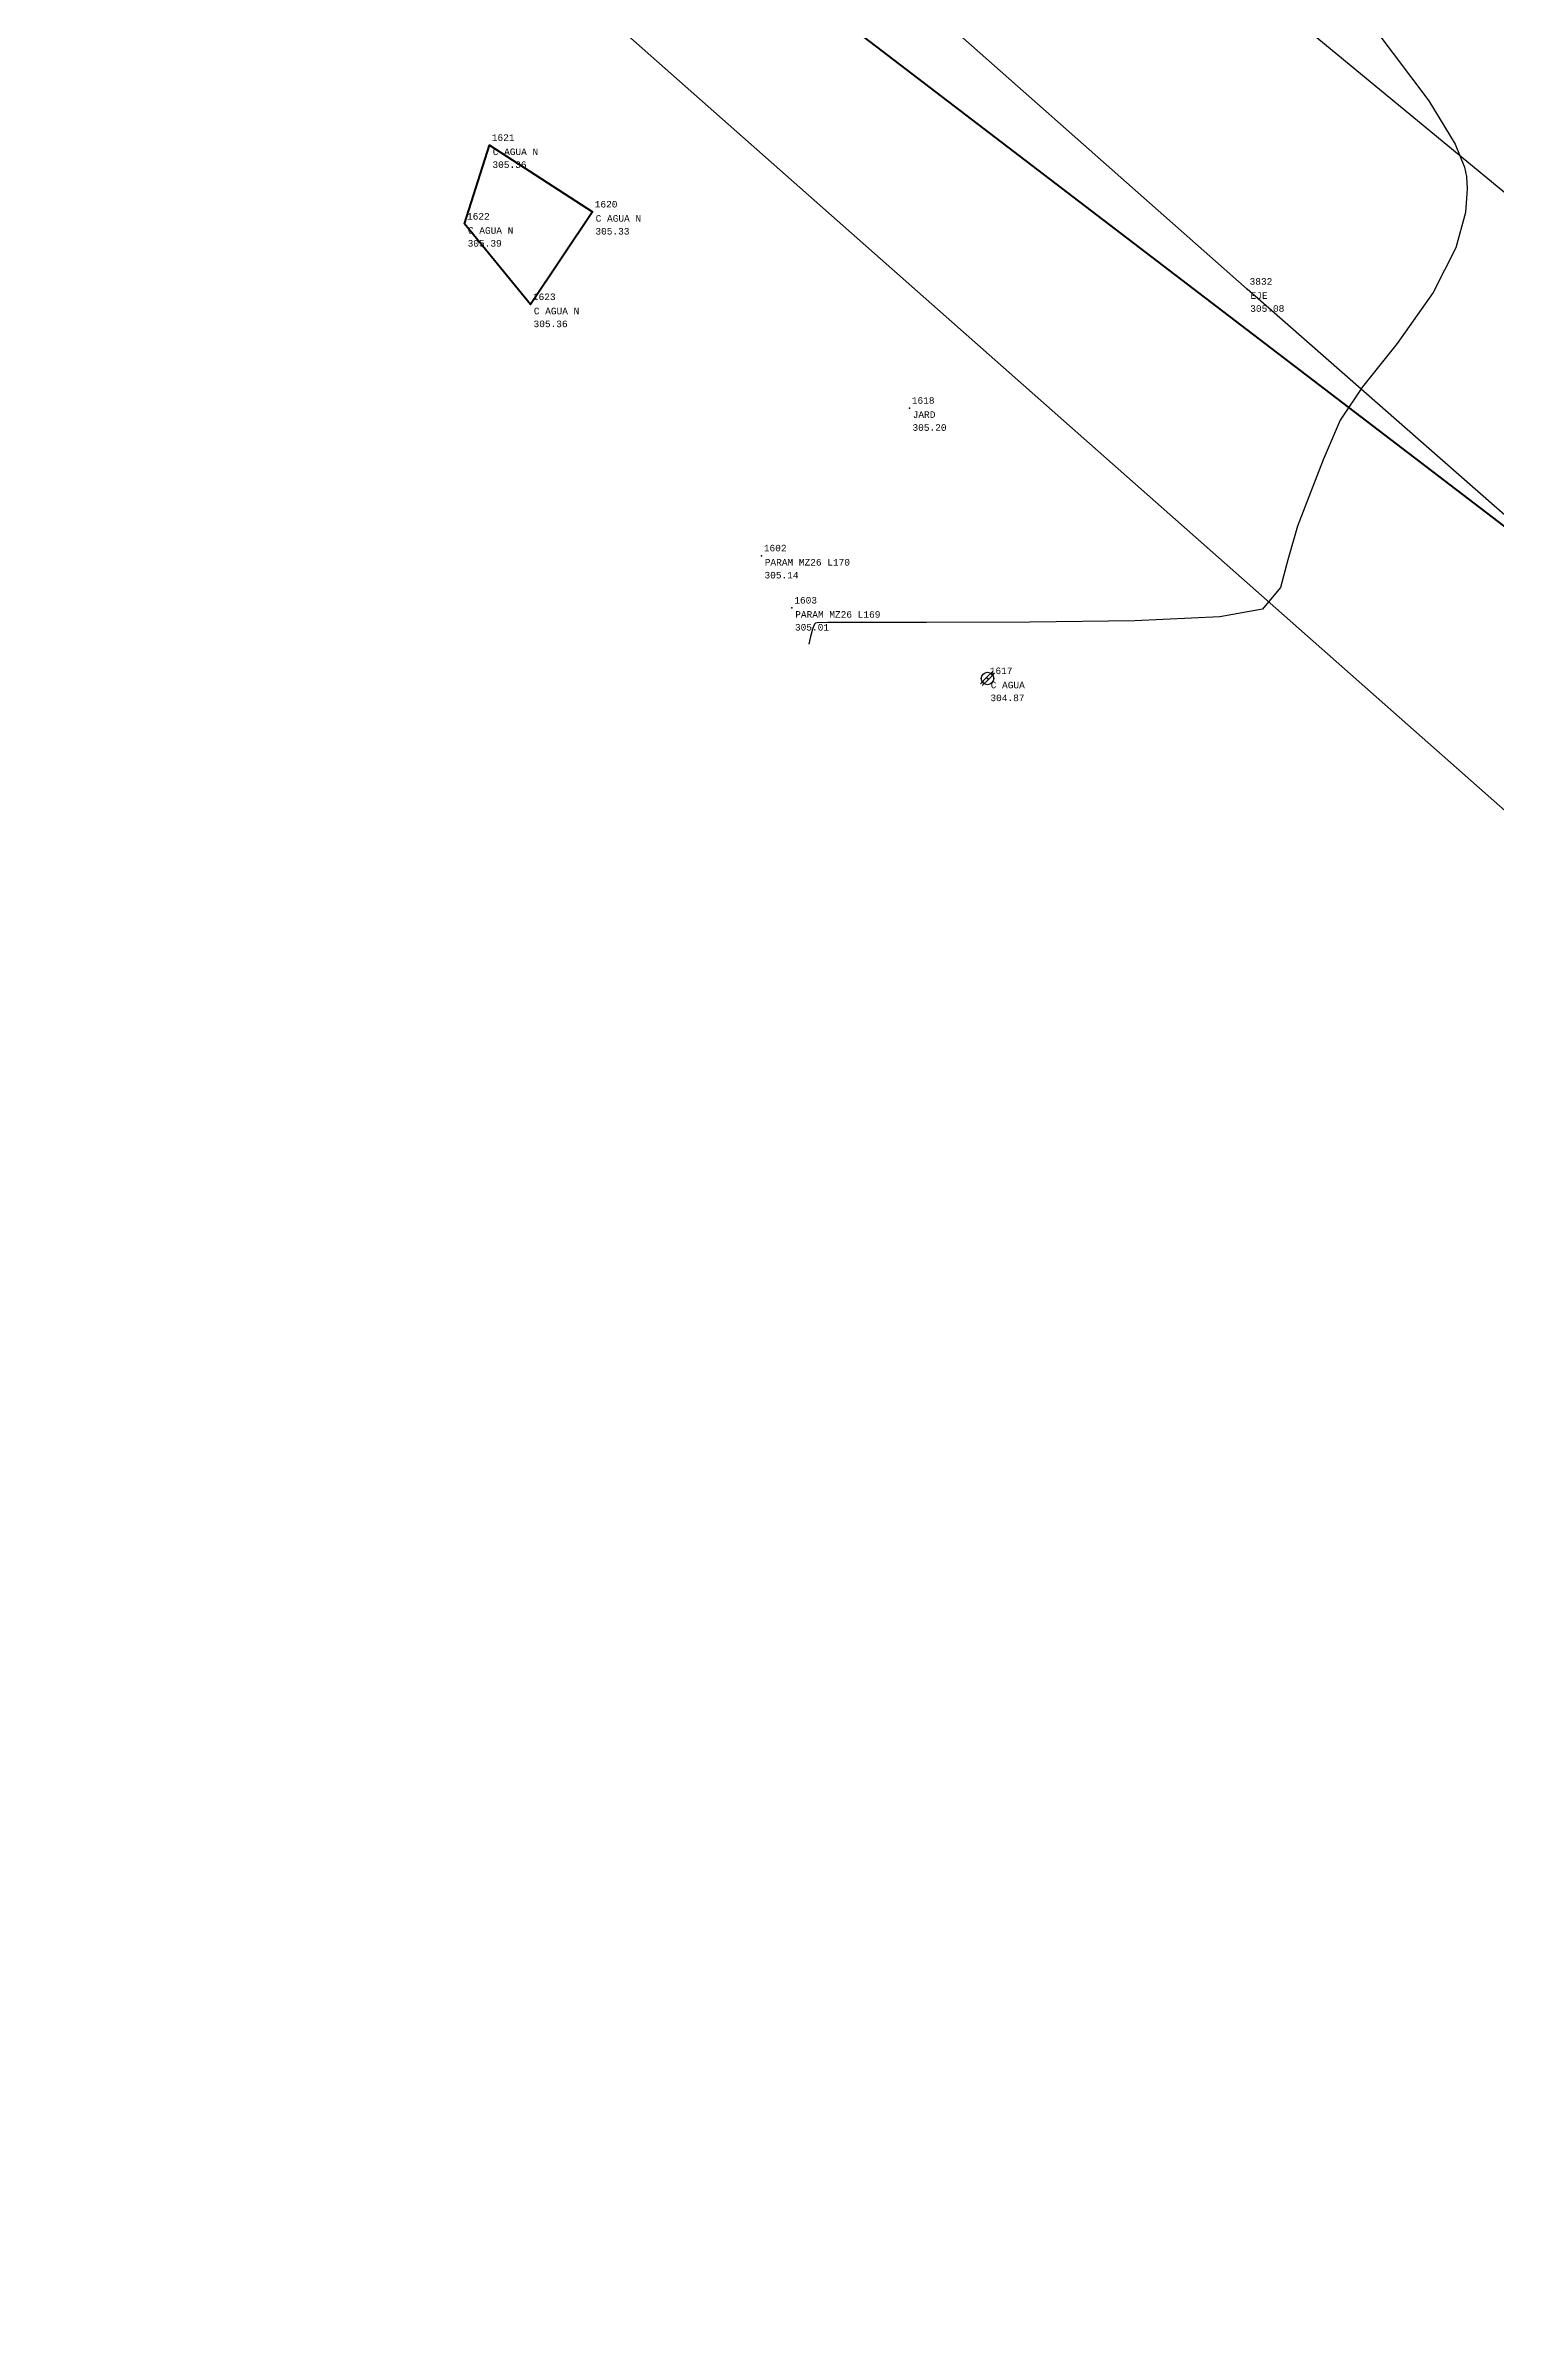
# Model space of a CAD drawing. Header units: metres. Extents: x 5050628 to 5051715, y 2427226 to 2427693.
# Drawn here: x 5051250.7 to 5051261.75, y 2427378.49 to 2427395.91 of the extents above; entities that cross this region are included whole.
import ezdxf
from ezdxf.enums import TextEntityAlignment as Align

# ---------------------------------------------------------------- set-up
doc = ezdxf.new("R2010")
doc.units = ezdxf.units.M
for name, color, linetype in [('1. Eje Vía', 7, 'Continuous'), ('2', 7, 'Continuous'), ('C-TOPO-MINR-N', 11, 'Continuous'), ('CONTADOR AGUA', 255, 'Continuous'), ('CVL_PUNTO', 2, 'Continuous'), ('CVL_PUNTO_COR', 2, 'Continuous'), ('CVL_PUNTO_NUM', 2, 'Continuous'), ('Vía', 40, 'Continuous')]:
    doc.layers.add(name, color=color, linetype=linetype)
doc.layers.add('C. Agua Negras', color=35, linetype='Continuous', lineweight=40)
doc.layers.add('Red Media Tension', color=6, linetype='Continuous', lineweight=100)
doc.styles.add('MONOTXT4', font='monotxt4.shx')

# ---------------------------------------------------------------- blocks, each defined once
blk = doc.blocks.new('CONT')
for p, q in [((-0.018, 0.018), (-0.141, -0.106)), ((-0.018, 0.018), (0.106, 0.141)), ((0.018, -0.018), (0.141, 0.106)), ((0.018, -0.018), (-0.106, -0.141))]:
    blk.add_line(p, q)
blk.add_circle((0, 0), 0.125)
blk = doc.blocks.new('A$Cf7b1f20d')
at = {"layer": '2', "xscale": 2, "yscale": 2, "zscale": 2}
blk.add_blockref('CONT', (0.283, 0.283), dxfattribs=at)

msp = doc.modelspace()

# ---------------------------------------------------------------- linework, layer by layer
at = {"layer": '1. Eje Vía', "elevation": 280.286, "flags": 128}
msp.add_lwpolyline([(5051273.15, 2427374.881), (5051270.525, 2427382.7), (5051265.597, 2427389.02), (5051259.851, 2427394.058), (5051253.944, 2427399.277), (5051247.415, 2427404.951), (5051241.669, 2427410.266), (5051236.133, 2427415.491), (5051230.309, 2427420.315), (5051224.434, 2427425.885), (5051219.542, 2427430.812), (5051213.426, 2427437.147), (5051208.207, 2427443.024)], dxfattribs=at)
at = {"layer": 'C-TOPO-MINR-N', "color": 32, "linetype": 'Continuous', "lineweight": -3}
msp.add_polyline3d([(5051260.83, 2427396.026, 305.966), (5051261.235, 2427395.49, 305.966), (5051261.435, 2427395.16, 305.966), (5051261.507, 2427394.986, 305.966), (5051261.522, 2427394.914, 305.966), (5051261.527, 2427394.822, 305.966), (5051261.513, 2427394.64, 305.966), (5051261.439, 2427394.372, 305.966), (5051261.266, 2427394.031, 305.966), (5051260.992, 2427393.643, 305.966), (5051260.73, 2427393.314, 305.966), (5051260.559, 2427393.06, 305.966), (5051260.429, 2427392.758, 305.966), (5051260.334, 2427392.51, 305.966), (5051260.233, 2427392.254, 305.966), (5051260.159, 2427391.997, 305.966), (5051260.104, 2427391.787, 305.966), (5051259.967, 2427391.621, 305.966), (5051259.643, 2427391.564, 305.966), (5051258.995, 2427391.533, 305.966), (5051258.194, 2427391.521, 305.966), (5051257.408, 2427391.519, 305.966), (5051256.905, 2427391.519, 305.966), (5051256.657, 2427391.519, 305.966), (5051256.574, 2427391.517, 305.966), (5051256.562, 2427391.515, 305.966), (5051256.555, 2427391.507, 305.966), (5051256.541, 2427391.476, 305.966), (5051256.525, 2427391.414, 305.966), (5051256.513, 2427391.356, 305.966)], dxfattribs=at)
at = {"layer": 'C. Agua Negras', "elevation": 305.798, "flags": 128}
msp.add_lwpolyline([(5051254.863, 2427394.646), (5051254.392, 2427393.941), (5051253.89, 2427394.554), (5051254.079, 2427395.153), (5051254.863, 2427394.646)], dxfattribs=at)
at = {"layer": 'CVL_PUNTO', "color": 4}
for p in [(5051254.079, 2427395.153, 305.827), (5051254.079, 2427395.153, 305.827), (5051254.863, 2427394.646, 305.798), (5051254.863, 2427394.646, 305.798), (5051253.89, 2427394.554, 305.853), (5051253.89, 2427394.554, 305.853), (5051254.392, 2427393.941, 305.828), (5051254.392, 2427393.941, 305.828), (5051259.851, 2427394.058, 305.543), (5051259.851, 2427394.058, 305.543), (5051257.278, 2427393.152, 305.662), (5051257.278, 2427393.152, 305.662), (5051256.151, 2427392.028, 305.603), (5051256.151, 2427392.028, 305.603), (5051256.383, 2427391.631, 305.478), (5051256.383, 2427391.631, 305.478), (5051257.872, 2427391.094, 305.334), (5051257.872, 2427391.094, 305.334)]:
    msp.add_point(p, dxfattribs=at)
at = {"layer": 'Red Media Tension', "elevation": 305.118, "flags": 128}
msp.add_lwpolyline([(5051281.361, 2427377.314), (5051223.315, 2427421.66), (5051139.018, 2427512.293), (5051168.721, 2427590.97)], dxfattribs=at)
at = {"layer": 'Vía'}
for points in [[(5051274.2, 2427378.187, 304.293), (5051274.279, 2427379.999, 304.413), (5051270.793, 2427386.398, 304.804), (5051263.896, 2427393.075, 305.282), (5051255.9, 2427399.665, 305.929), (5051248.885, 2427405.833, 306.207), (5051241.382, 2427412.368, 306.711), (5051235.118, 2427418.24, 307.315), (5051229.152, 2427424.195, 307.728), (5051230.095, 2427425.883, 307.859), (5051237.268, 2427429.81, 308.328), (5051244.266, 2427433.393, 309.046), (5051252.511, 2427438.306, 310.098), (5051259.387, 2427441.351, 311.185)], [(5051154.738, 2427406.788, 300.168), (5051163.714, 2427408.021, 301.635), (5051173.921, 2427409.669, 303.508), (5051184.681, 2427412.973, 304.898), (5051189.961, 2427418.743, 305.636), (5051196.105, 2427422.371, 306.408), (5051201.582, 2427426.154, 307.151), (5051207.014, 2427430.276, 307.897), (5051212.035, 2427434.411, 308.533), (5051220.646, 2427426, 308.148), (5051225.383, 2427421.426, 307.913), (5051232.087, 2427415.114, 307.522), (5051238.379, 2427409.446, 306.829), (5051246.575, 2427402.735, 306.348), (5051253.418, 2427397.504, 305.983), (5051262.058, 2427389.874, 305.313), (5051267.452, 2427383.992, 304.811), (5051270.288, 2427378.499, 304.308), (5051270.619, 2427376.967, 304.094)]]:
    msp.add_polyline3d(points, dxfattribs=at)

# ---------------------------------------------------------------- block references
at = {"layer": 'CONTADOR AGUA', "xscale": 0.1909267939007097, "yscale": 0.1909267939007097, "zscale": 0.1909267939007097, "rotation": 359.587882972625}
msp.add_blockref('A$Cf7b1f20d', (5051257.818, 2427391.04, 305.334), dxfattribs=at)

# ---------------------------------------------------------------- texts
at = {"layer": 'CVL_PUNTO_COR', "color": 4, "style": 'MONOTXT4'}
for s, p in [('305.36', (5051254.102, 2427395.03, 305.827)), ('305.33', (5051254.886, 2427394.523, 305.798)), ('305.39', (5051253.913, 2427394.431, 305.853)), ('305.36', (5051254.415, 2427393.818, 305.828)), ('305.08', (5051259.874, 2427393.935, 305.543)), ('305.20', (5051257.301, 2427393.029, 305.662)), ('305.14', (5051256.174, 2427391.905, 305.603)), ('305.01', (5051256.406, 2427391.508, 305.478)), ('304.87', (5051257.895, 2427390.971, 305.334))]:
    msp.add_text(s, height=0.05, dxfattribs=at).set_placement(p, align=Align.TOP_LEFT)
at = {"layer": 'CVL_PUNTO_NUM', "color": 4, "style": 'MONOTXT4'}
for s, p in [('1621', (5051254.097, 2427395.171, 305.827)), ('1620', (5051254.881, 2427394.664, 305.798)), ('1622', (5051253.908, 2427394.572, 305.853)), ('3832', (5051259.869, 2427394.076, 305.543)), ('1623', (5051254.41, 2427393.959, 305.828)), ('1618', (5051257.296, 2427393.17, 305.662)), ('1602', (5051256.169, 2427392.046, 305.603)), ('1603', (5051256.401, 2427391.649, 305.478)), ('1617', (5051257.89, 2427391.112, 305.334))]:
    msp.add_text(s, height=0.05, dxfattribs=at).set_placement(p, align=Align.BOTTOM_LEFT)
for s, p in [('C AGUA N', (5051254.104, 2427395.128, 305.827)), ('C AGUA N', (5051253.915, 2427394.529, 305.853)), ('C AGUA N', (5051254.888, 2427394.621, 305.798)), ('EJE', (5051259.876, 2427394.033, 305.543)), ('C AGUA N', (5051254.417, 2427393.916, 305.828)), ('JARD', (5051257.303, 2427393.127, 305.662)), ('PARAM MZ26 L170', (5051256.176, 2427392.003, 305.603)), ('PARAM MZ26 L169', (5051256.408, 2427391.606, 305.478)), ('C AGUA', (5051257.897, 2427391.069, 305.334))]:
    msp.add_text(s, height=0.05, dxfattribs=at).set_placement(p, align=Align.TOP_LEFT)

doc.saveas('drawing.dxf')
